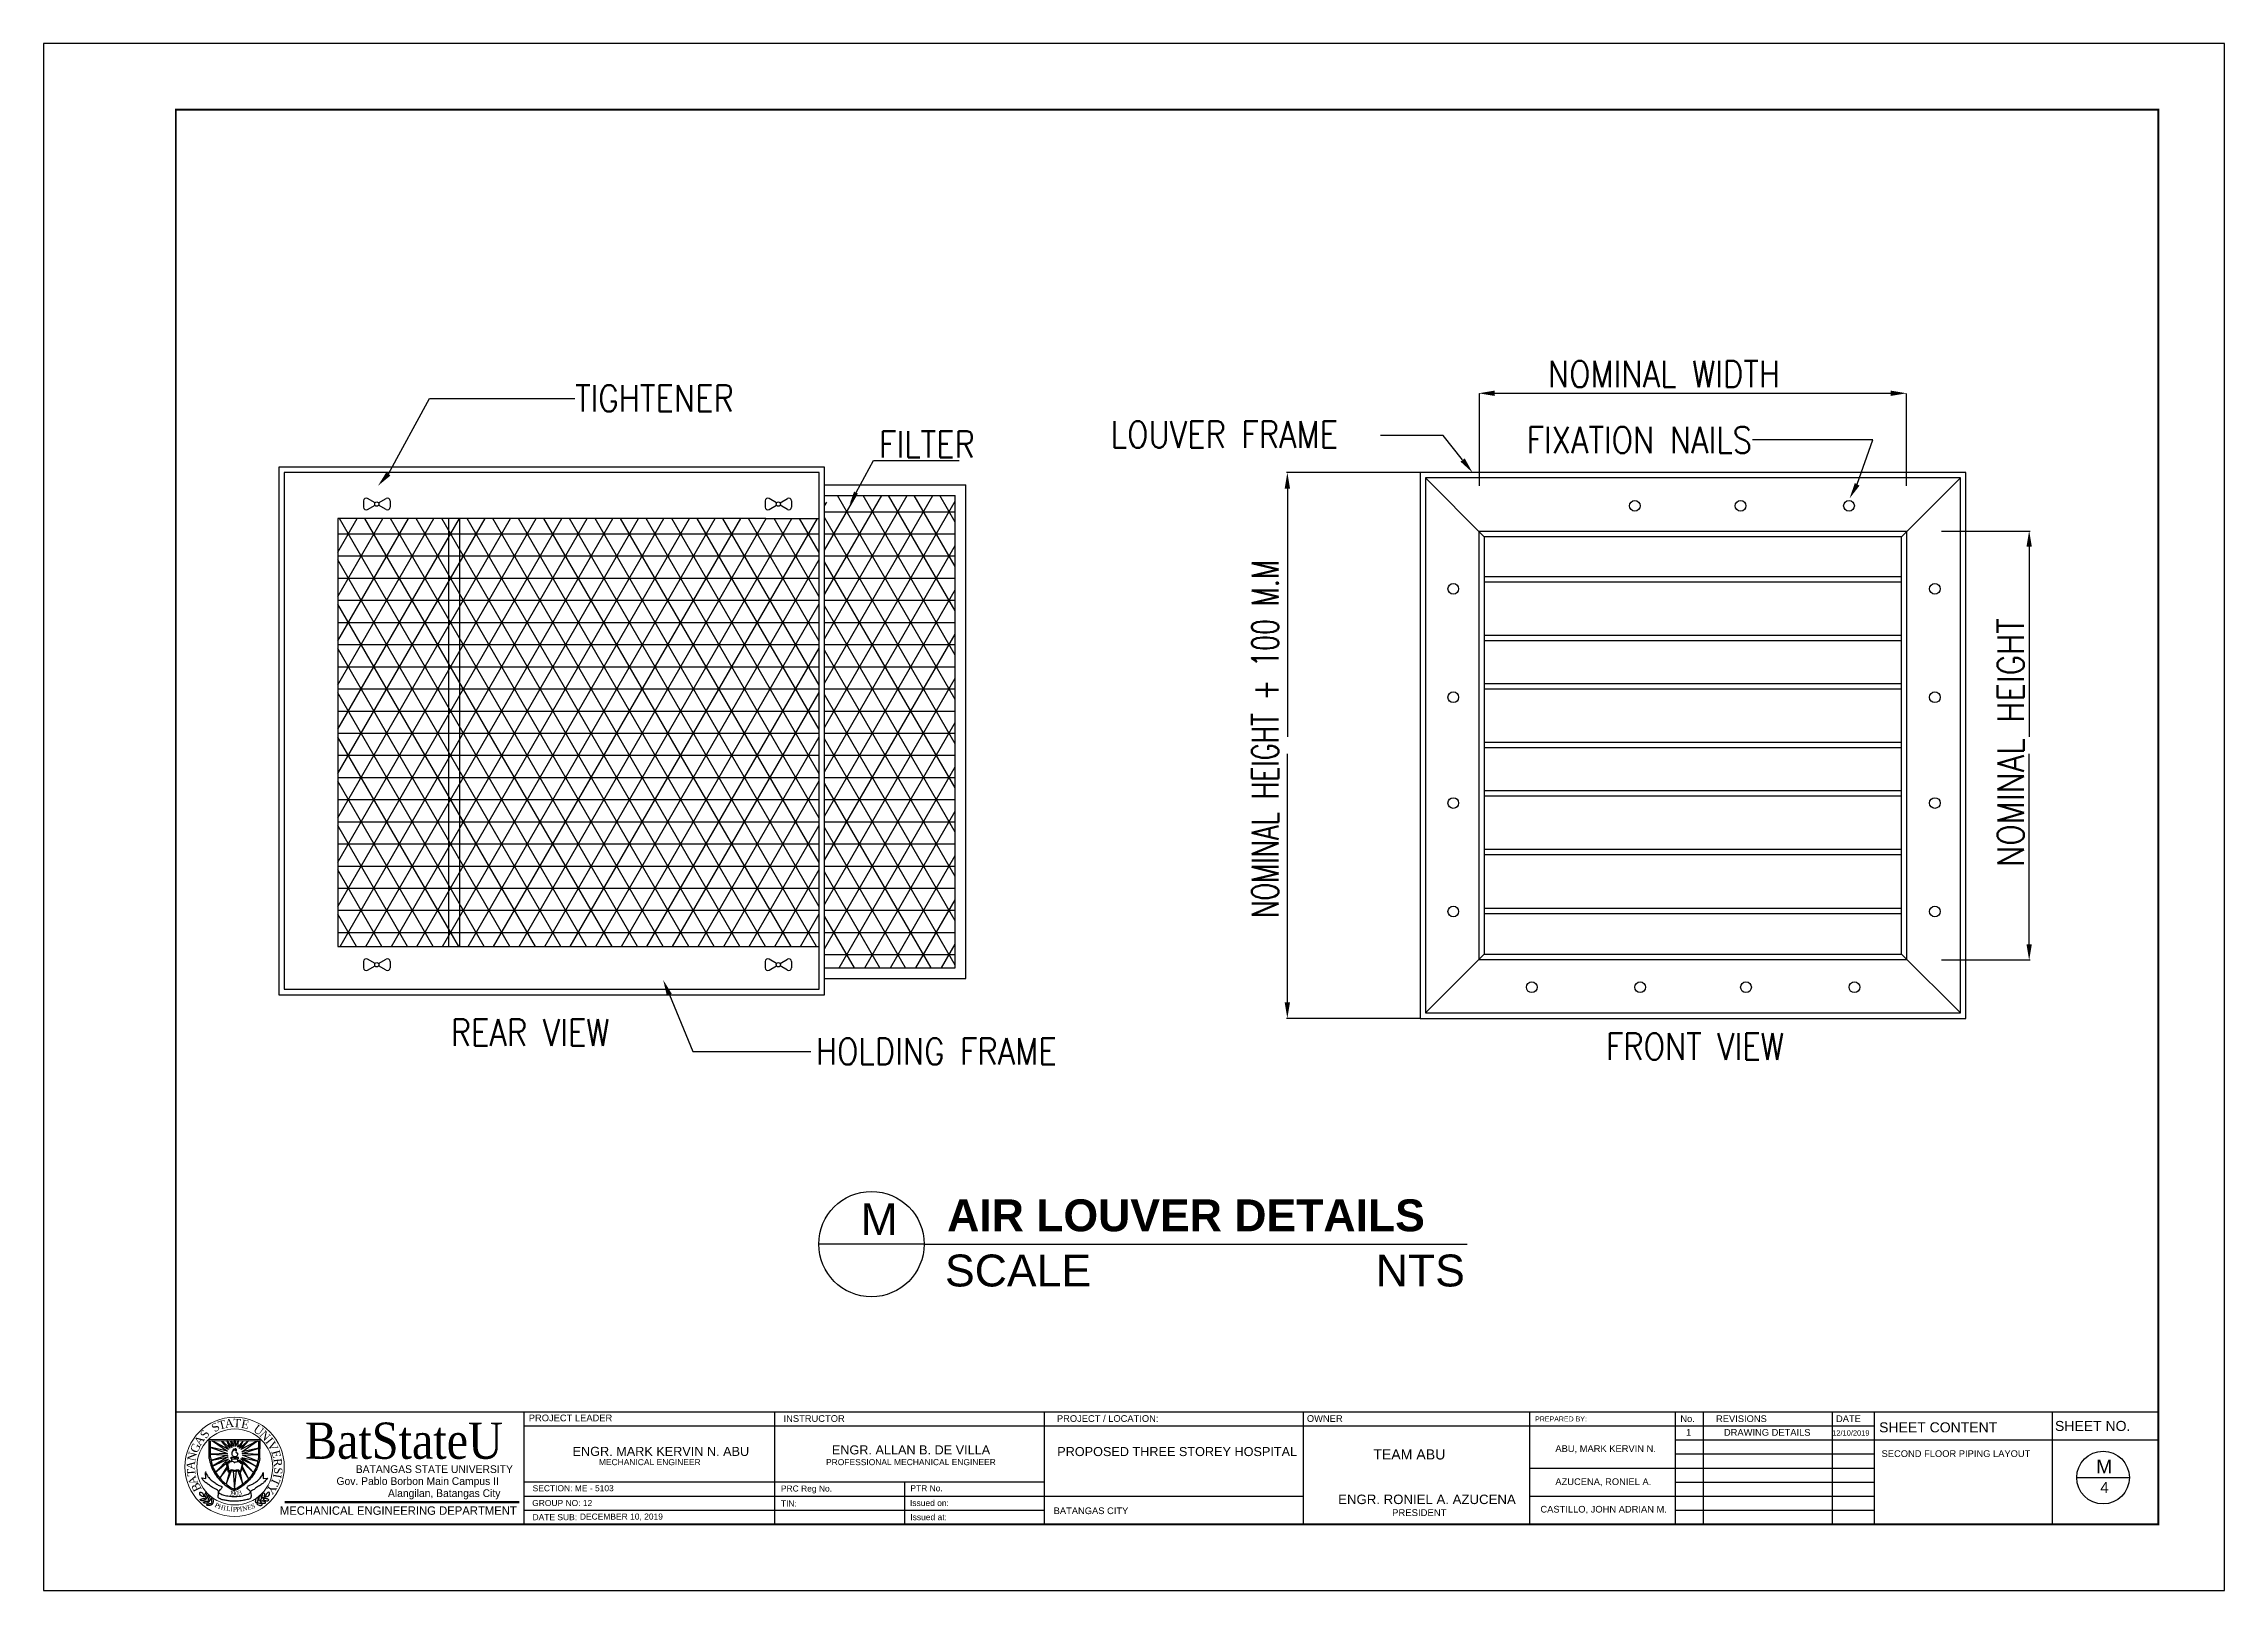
# Model space of a CAD drawing. Header units: millimetres. Extents: x 0 to 27402, y -2 to 21839.
# Drawn here: x 113.5 to 212.8, y 95.7 to 166.1 of the extents above; entities that cross this region are included whole.
import ezdxf
from ezdxf.enums import TextEntityAlignment as Align

# ---------------------------------------------------------------- set-up
doc = ezdxf.new("R2010")
doc.units = ezdxf.units.MM
doc.linetypes.add('CENTER', pattern=[50.8, 31.75, -6.35, 6.35, -6.35])
for name, color, linetype in [('.1', 1, 'Continuous'), ('HATCH', 11, 'Continuous'), ('LINE', 3, 'Continuous'), ('RED', 3, 'Continuous'), ('S', 6, 'CENTER'), ('SHEET', 3, 'Continuous'), ('text', 7, 'Continuous')]:
    doc.layers.add(name, color=color, linetype=linetype)
for name, color, linetype, lineweight in [('stair', 134, 'Continuous', 0), ('texts', 2, 'Continuous', 18), ('WALL', 4, 'Continuous', 30)]:
    doc.layers.add(name, color=color, linetype=linetype, lineweight=lineweight)
doc.styles.add('arial', font='arial.ttf')
doc.styles.add('CGOTHIC', font='GOTHIC.TTF')
doc.styles.add('GARAMOND', font='GARA.TTF')
doc.styles.add('ROMANS', font='romans.shx', dxfattribs={"width": 0.8, "height": 100})
doc.styles.get("Standard").update_dxf_attribs({"font": 'arial.ttf'})

msp = doc.modelspace()

# ---------------------------------------------------------------- hatches: boundary and pattern name
at = {"layer": 'HATCH'}
h = msp.add_hatch(dxfattribs=at)
h.set_pattern_fill('NET3', color=256, scale=8.062719, style=0)
h.set_pattern_definition([(0, (-833.2655, 219.4174), (0, 1.0078398), []), (60, (-833.2655, 219.4174), (-0.8728149, 0.5039199), []), (120, (-833.2655, 219.4174), (-0.8728149, -0.5039199), [])])
h.paths.add_polyline_path([(131.98, 144.532), (126.933, 144.532), (126.933, 125.051), (131.98, 125.051)])
h.paths.add_polyline_path([(131.98, 125.051), (132.467, 125.051), (132.467, 144.532), (131.98, 144.532)])
h.paths.add_polyline_path([(148.85, 144.532), (146.415, 144.532), (132.467, 144.532), (132.467, 125.051), (146.415, 125.051), (148.85, 125.051)])
h.paths.add_polyline_path([(149.093, 124.516), (149.526, 124.083), (155.039, 124.083), (155.039, 145.57), (149.49, 145.57), (149.093, 145.173)])

# ---------------------------------------------------------------- linework, layer by layer
at = {"layer": '.1', "color": 0}
for p, q in [((212.818, 166.141), (113.542, 166.141)), ((113.542, 166.141), (113.542, 95.745)), ((212.818, 95.745), (212.818, 166.141)), ((113.542, 95.745), (212.818, 95.745))]:
    msp.add_line(p, q, dxfattribs=at)
at = {"layer": '.1', "linetype": 'Continuous', "ltscale": 0.5}
msp.add_line((146.814, 103.874), (146.814, 98.754), dxfattribs=at)
for p, q in [((153.625, 111.505), (148.83, 111.505)), ((153.625, 111.505), (178.35, 111.505)), ((121.085, 101.751), (121.085, 102.618)), ((121.91, 102.082), (121.112, 102.256)), ((121.112, 102.256), (121.91, 101.979)), ((121.134, 101.786), (121.134, 102.555)), ((121.964, 102.158), (121.226, 102.555)), ((121.226, 102.555), (121.91, 102.082)), ((121.666, 102.555), (121.633, 102.521)), ((121.633, 102.521), (121.964, 102.158)), ((122.024, 102.212), (121.666, 102.555)), ((121.915, 102.555), (121.888, 102.555)), ((121.888, 102.555), (122.024, 102.212)), ((122.105, 102.25), (121.915, 102.555)), ((122.105, 102.555), (122.048, 102.537)), ((122.048, 102.537), (122.105, 102.25)), ((122.187, 102.293), (122.105, 102.555)), ((122.208, 102.555), (122.187, 102.293)), ((122.284, 102.555), (122.208, 102.555)), ((122.382, 102.555), (122.284, 102.299)), ((122.284, 102.299), (122.284, 102.555)), ((122.621, 102.555), (122.382, 102.261)), ((122.382, 102.261), (122.42, 102.555)), ((122.42, 102.555), (122.382, 102.555)), ((122.87, 102.555), (122.463, 102.207)), ((122.463, 102.207), (122.621, 102.555)), ((123.283, 102.555), (122.523, 102.152)), ((122.523, 102.152), (122.87, 102.555)), ((122.561, 102.049), (123.283, 102.555)), ((123.332, 101.779), (123.332, 102.555)), ((123.381, 101.751), (123.397, 102.614)), ((121.932, 101.892), (121.16, 101.658)), ((121.16, 101.658), (121.937, 101.827)), ((121.91, 101.979), (121.161, 101.946)), ((121.161, 101.946), (121.932, 101.892)), ((121.937, 101.827), (121.235, 101.396)), ((121.235, 101.396), (121.964, 101.729)), ((121.964, 101.729), (121.368, 101.12)), ((121.368, 101.12), (122.018, 101.664)), ((121.883, 101.361), (121.571, 100.845)), ((121.571, 100.845), (121.894, 101.279)), ((121.849, 101.522), (121.926, 101.167)), ((121.909, 101.515), (121.967, 101.184)), ((122.095, 101.737), (122.095, 101.636)), ((122.374, 101.725), (122.374, 101.624)), ((123.09, 101.108), (122.458, 101.681)), ((122.584, 101.486), (122.503, 101.179)), ((123.229, 101.39), (122.523, 101.729)), ((122.523, 101.729), (123.09, 101.108)), ((122.535, 101.161), (122.63, 101.525)), ((123.332, 102.218), (122.561, 102.049)), ((122.561, 101.795), (123.229, 101.39)), ((122.561, 101.795), (123.298, 101.626)), ((122.566, 101.312), (122.87, 100.818)), ((122.583, 101.968), (123.332, 102.218)), ((123.332, 101.936), (122.583, 101.968)), ((122.594, 101.892), (123.332, 101.936)), ((123.298, 101.626), (122.594, 101.892)), ((122.87, 100.818), (122.599, 101.382)), ((120.738, 100.873), (120.922, 100.835)), ((120.922, 100.835), (120.911, 101.11)), ((121.853, 100.582), (122.1, 101.198)), ((122.007, 101.144), (121.853, 100.582)), ((122.165, 101.182), (122.233, 100.344)), ((122.233, 100.344), (122.317, 101.187)), ((122.387, 101.182), (122.606, 100.576)), ((122.606, 100.576), (122.485, 101.149)), ((123.53, 101.113), (123.541, 100.842)), ((123.541, 100.842), (123.722, 100.848))]:
    msp.add_line(p, q)
msp.add_circle((151.227, 111.505), 2.398)
for points in [[(121.085, 101.751), (121.155, 101.451), (121.302, 101.115), (121.503, 100.833), (121.904, 100.469), (122.176, 100.312), (122.23, 100.296)], [(121.134, 101.786), (121.204, 101.485), (121.351, 101.149), (121.552, 100.867), (121.953, 100.504), (122.225, 100.347), (122.279, 100.33)], [(121.849, 101.522), (121.848, 101.561), (121.905, 101.569), (121.967, 101.593), (122.042, 101.631), (122.095, 101.636), (122.095, 101.66)], [(123.332, 101.786), (123.261, 101.485), (123.115, 101.149), (122.914, 100.867), (122.513, 100.504), (122.241, 100.347), (122.187, 100.33)], [(123.381, 101.751), (123.31, 101.451), (123.164, 101.115), (122.963, 100.833), (122.562, 100.469), (122.29, 100.312), (122.236, 100.296)], [(122.629, 101.521), (122.616, 101.564), (122.555, 101.549), (122.521, 101.567), (122.494, 101.599), (122.457, 101.622), (122.425, 101.645), (122.374, 101.645)], [(121.926, 101.167), (121.975, 101.132), (122.027, 101.144), (122.062, 101.181), (122.1, 101.198), (122.152, 101.198), (122.193, 101.19), (122.233, 101.169), (122.3, 101.184), (122.341, 101.195), (122.387, 101.182), (122.485, 101.149), (122.535, 101.161)], [(121.967, 101.184), (122.022, 101.184), (122.03, 101.208), (122.068, 101.228), (122.132, 101.242), (122.193, 101.213), (122.23, 101.208), (122.28, 101.21), (122.317, 101.228), (122.373, 101.234), (122.407, 101.231), (122.439, 101.208), (122.457, 101.193), (122.503, 101.179)], [(120.82, 100.004), (120.711, 100.043), (120.66, 100.121), (120.654, 100.197), (120.664, 100.21), (120.73, 100.204), (120.797, 100.143), (120.823, 100.085), (120.831, 100.03), (120.831, 100.002), (120.824, 100.002), (120.81, 100.017), (120.808, 100.017)], [(120.925, 99.893), (120.864, 99.846), (120.776, 99.827), (120.722, 99.829), (120.678, 99.856), (120.676, 99.874), (120.719, 99.9), (120.761, 99.916), (120.812, 99.924), (120.832, 99.93), (120.871, 99.92), (120.922, 99.892), (120.924, 99.885)], [(121.064, 99.774), (121.002, 99.727), (120.914, 99.709), (120.86, 99.711), (120.816, 99.738), (120.815, 99.755), (120.857, 99.782), (120.899, 99.798), (120.95, 99.806), (120.97, 99.811), (121.009, 99.801), (121.06, 99.773), (121.062, 99.766)], [(120.953, 99.929), (120.98, 100.001), (120.973, 100.091), (120.956, 100.142), (120.918, 100.177), (120.901, 100.173), (120.887, 100.125), (120.884, 100.08), (120.891, 100.029), (120.891, 100.008), (120.911, 99.974), (120.953, 99.932), (120.959, 99.932)], [(121.215, 99.667), (121.153, 99.62), (121.065, 99.602), (121.011, 99.604), (120.967, 99.63), (120.966, 99.648), (121.008, 99.675), (121.05, 99.69), (121.102, 99.698), (121.121, 99.704), (121.16, 99.694), (121.211, 99.666), (121.213, 99.659)], [(121.091, 99.81), (121.118, 99.883), (121.111, 99.972), (121.094, 100.024), (121.056, 100.058), (121.039, 100.055), (121.025, 100.007), (121.022, 99.962), (121.029, 99.91), (121.029, 99.89), (121.049, 99.855), (121.091, 99.814), (121.098, 99.814)], [(121.242, 99.703), (121.27, 99.775), (121.263, 99.865), (121.245, 99.917), (121.208, 99.951), (121.19, 99.948), (121.177, 99.899), (121.173, 99.855), (121.18, 99.803), (121.18, 99.782), (121.201, 99.748), (121.242, 99.707), (121.249, 99.707)], [(123.22, 99.72), (123.195, 99.793), (123.206, 99.882), (123.225, 99.933), (123.265, 99.966), (123.282, 99.962), (123.293, 99.913), (123.295, 99.868), (123.286, 99.817), (123.285, 99.796), (123.263, 99.763), (123.22, 99.723), (123.213, 99.723)], [(123.245, 99.682), (123.305, 99.633), (123.392, 99.611), (123.446, 99.611), (123.491, 99.635), (123.493, 99.653), (123.452, 99.681), (123.411, 99.699), (123.36, 99.709), (123.34, 99.716), (123.301, 99.707), (123.249, 99.681), (123.247, 99.675)], [(123.375, 99.821), (123.351, 99.894), (123.361, 99.983), (123.381, 100.034), (123.42, 100.067), (123.437, 100.063), (123.449, 100.014), (123.45, 99.969), (123.441, 99.918), (123.441, 99.897), (123.419, 99.864), (123.375, 99.824), (123.369, 99.824)], [(123.401, 99.783), (123.461, 99.734), (123.548, 99.712), (123.602, 99.711), (123.647, 99.736), (123.649, 99.754), (123.608, 99.782), (123.567, 99.8), (123.515, 99.81), (123.496, 99.816), (123.457, 99.808), (123.404, 99.782), (123.402, 99.775)], [(123.518, 99.933), (123.494, 100.007), (123.504, 100.096), (123.524, 100.147), (123.563, 100.179), (123.58, 100.175), (123.592, 100.127), (123.594, 100.082), (123.584, 100.03), (123.584, 100.01), (123.562, 99.976), (123.519, 99.937), (123.512, 99.937)], [(123.544, 99.896), (123.604, 99.847), (123.691, 99.824), (123.745, 99.824), (123.79, 99.849), (123.792, 99.866), (123.751, 99.895), (123.71, 99.913), (123.658, 99.923), (123.639, 99.929), (123.6, 99.921), (123.547, 99.895), (123.545, 99.888)], [(123.654, 100.002), (123.765, 100.037), (123.818, 100.113), (123.828, 100.189), (123.819, 100.202), (123.752, 100.198), (123.683, 100.141), (123.655, 100.084), (123.644, 100.029), (123.643, 100.001), (123.649, 100.001), (123.665, 100.015), (123.666, 100.015)]]:
    msp.add_spline(points, degree=3)
for points, end_tangent in [([(121.909, 101.515), (121.984, 101.555), (122.036, 101.602), (122.088, 101.616), (122.141, 101.622), (122.193, 101.602), (122.213, 101.576), (122.233, 101.561), (122.262, 101.587), (122.329, 101.602), (122.393, 101.613), (122.463, 101.581), (122.509, 101.535), (122.567, 101.515), (122.584, 101.524), (122.584, 101.486)], (0, -1)), ([(122.081, 101.807), (122.169, 101.802), (122.26, 101.798), (122.321, 101.799), (122.375, 101.805), (122.405, 101.803), (122.406, 101.774), (122.406, 101.75), (122.396, 101.729), (122.37, 101.725), (122.32, 101.72), (122.232, 101.72), (122.128, 101.718), (122.101, 101.733), (122.071, 101.753), (122.08, 101.808), (122.08, 101.814)], (-1, 0))]:
    msp.add_spline(points, degree=3, dxfattribs=dict(end_tangent=end_tangent))
at = {"start_tangent": (-1, 0)}
msp.add_spline([(122.226, 101.826), (122.158, 101.864), (122.122, 101.92), (122.122, 101.983), (122.122, 102.031), (122.136, 102.056), (122.151, 102.104), (122.172, 102.099), (122.179, 102.147), (122.194, 102.183), (122.213, 102.157), (122.25, 102.123), (122.279, 102.123), (122.277, 102.161), (122.263, 102.196), (122.266, 102.208), (122.301, 102.178), (122.301, 102.151), (122.307, 102.124), (122.307, 102.095), (122.296, 102.051), (122.322, 102.01), (122.355, 102.011), (122.375, 101.959), (122.369, 101.915), (122.338, 101.856), (122.308, 101.831), (122.271, 101.824), (122.225, 101.824), (122.227, 101.824)], degree=3, dxfattribs=at)
for points, knots in [([(123.722, 100.848), (123.726, 100.848), (123.75, 100.843), (123.612, 100.714), (123.528, 100.603), (123.356, 100.508), (123.197, 100.401), (123.08, 100.307), (122.955, 100.266), (122.98, 100.136), (123.012, 100.032), (122.938, 99.905), (122.786, 99.876), (122.589, 99.825), (122.346, 99.806), (122.108, 99.8), (121.897, 99.833), (121.711, 99.852), (121.576, 99.901), (121.503, 99.956), (121.477, 100.005), (121.498, 100.094), (121.517, 100.181), (121.487, 100.333), (121.272, 100.377), (121.108, 100.516), (120.955, 100.634), (120.824, 100.723), (120.78, 100.811), (120.709, 100.878), (120.736, 100.874), (120.766, 100.867)], [1.525096, 1.525096, 1.525096, 1.525096, 1.532073, 1.584612, 1.633558, 1.698069, 1.768711, 1.823631, 1.856154, 1.874433, 1.942755, 1.959564, 2.013837, 2.081716, 2.168665, 2.253261, 2.318126, 2.380396, 2.439479, 2.4572, 2.470092, 2.492272, 2.543518, 2.560297, 2.639259, 2.721631, 2.780104, 2.832648, 2.871086, 2.885372, 2.911145, 2.911145, 2.911145, 2.911145]), ([(120.928, 101.139), (120.877, 101.139), (121, 100.976), (121.057, 100.863), (121.213, 100.724), (121.388, 100.622), (121.502, 100.507), (121.685, 100.477), (121.642, 100.385), (121.594, 100.335), (121.531, 100.296), (121.482, 100.198), (121.636, 100.11), (121.813, 100.059), (122.031, 100.021), (122.211, 100.024), (122.421, 100.02), (122.656, 100.048), (122.851, 100.128), (122.958, 100.191), (122.958, 100.259), (122.901, 100.301), (122.864, 100.351), (122.798, 100.386), (122.818, 100.454), (122.879, 100.527), (123.016, 100.549), (123.16, 100.651), (123.296, 100.744), (123.398, 100.847), (123.461, 100.941), (123.517, 101.011), (123.53, 101.1), (123.53, 101.113)], [0, 0, 0, 0, 0.050157, 0.09733, 0.169415, 0.238469, 0.297382, 0.34519, 0.361609, 0.384753, 0.415402, 0.43521, 0.480082, 0.549086, 0.637593, 0.692397, 0.728181, 0.847546, 0.920378, 0.94488, 0.959291, 0.979722, 1.010309, 1.023969, 1.046254, 1.066064, 1.119081, 1.173808, 1.241086, 1.282544, 1.318293, 1.350594, 1.379885, 1.379885, 1.379885, 1.379885]), ([(120.911, 101.133), (120.916, 101.138), (120.924, 101.142), (120.937, 101.142), (120.939, 101.142)], [3.04846765, 3.04846765, 3.04846765, 3.04846765, 3.05886904, 3.06079098, 3.06079098, 3.06079098, 3.06079098]), ([(122.206, 100.676), (122.218, 100.674), (122.239, 100.671), (122.254, 100.672), (122.266, 100.676)], [0, 0, 0, 0, 0.01145534, 0.02007474, 0.02007474, 0.02007474, 0.02007474]), ([(122.206, 100.656), (122.218, 100.654), (122.239, 100.65), (122.254, 100.652), (122.266, 100.655)], [0, 0, 0, 0, 0.01145534, 0.02007474, 0.02007474, 0.02007474, 0.02007474]), ([(122.212, 100.607), (122.222, 100.608), (122.239, 100.611), (122.252, 100.61), (122.259, 100.608)], [0.00178548, 0.00178548, 0.00178548, 0.00178548, 0.01145534, 0.01823656, 0.01823656, 0.01823656, 0.01823656]), ([(122.213, 100.586), (122.223, 100.588), (122.238, 100.59), (122.251, 100.589), (122.257, 100.588)], [0.00231179, 0.00231179, 0.00231179, 0.00231179, 0.01145534, 0.0176246, 0.0176246, 0.0176246, 0.0176246])]:
    msp.add_open_spline(points, degree=3, knots=knots)
at = {"layer": 'DEFPOINTS', "color": 3, "linetype": 'ByBlock'}
msp.add_point((198.351, 150.227), dxfattribs=at)
at = {"layer": 'DEFPOINTS', "color": 0, "linetype": 'ByBlock'}
for p in [(173.513, 146.618), (176.205, 146.618), (198.351, 146.618), (201.044, 146.618), (176.205, 121.779), (201.044, 121.779)]:
    msp.add_point(p, dxfattribs=at)
at = {"layer": 'LINE', "color": 3, "linetype": 'ByBlock'}
for p, q in [((178.915, 146.02), (178.915, 150.214)), ((179.602, 150.227), (197.621, 150.227)), ((198.351, 146.02), (198.351, 150.214))]:
    msp.add_line(p, q, dxfattribs=at)
for points in [[(179.602, 150.349), (179.602, 150.105), (178.872, 150.227)], [(197.621, 150.349), (197.621, 150.105), (198.351, 150.227)], [(178.044, 147.115), (178.235, 147.266), (178.593, 146.618)]]:
    msp.add_solid(points, dxfattribs=at)
at = {"layer": 'RED', "linetype": 'Continuous'}
for p, q in [((129.242, 146.563), (131.112, 149.997)), ((131.112, 149.997), (137.718, 149.997)), ((150.525, 145.705), (151.322, 147.165)), ((151.322, 147.165), (155.223, 147.165)), ((149.093, 146.865), (124.255, 146.865)), ((124.255, 146.865), (124.255, 122.857)), ((148.85, 146.622), (124.498, 146.622)), ((124.498, 146.622), (124.498, 123.1)), ((148.85, 123.1), (148.85, 146.622)), ((149.093, 122.857), (149.093, 146.865)), ((149.093, 146.057), (155.526, 146.057)), ((155.526, 123.596), (155.526, 146.057)), ((201.044, 146.618), (176.205, 146.618)), ((176.205, 146.618), (176.205, 121.779)), ((200.8, 146.374), (176.449, 146.374)), ((176.449, 146.374), (176.449, 122.023)), ((179.127, 143.696), (176.449, 146.374)), ((200.8, 146.374), (198.121, 143.696)), ((200.8, 122.023), (200.8, 146.374)), ((201.044, 121.779), (201.044, 146.618)), ((128.107, 145.33), (128.107, 145.041)), ((128.63, 145.239), (128.29, 145.435)), ((128.29, 144.936), (128.63, 145.132)), ((128.791, 145.239), (129.131, 145.435)), ((129.131, 144.936), (128.791, 145.132)), ((129.313, 145.33), (129.313, 145.041)), ((146.386, 145.33), (146.386, 145.041)), ((146.909, 145.239), (146.569, 145.435)), ((146.569, 144.936), (146.909, 145.132)), ((147.07, 145.239), (147.41, 145.435)), ((147.41, 144.936), (147.07, 145.132)), ((147.592, 145.33), (147.592, 145.041)), ((149.093, 145.57), (155.039, 145.57)), ((155.039, 124.083), (155.039, 145.57)), ((146.415, 144.532), (126.933, 144.532)), ((126.933, 144.532), (126.933, 125.051)), ((131.98, 144.532), (131.98, 125.051)), ((132.467, 144.532), (132.467, 125.051)), ((146.415, 144.532), (148.85, 144.532)), ((198.365, 143.939), (178.884, 143.939)), ((178.884, 143.939), (178.884, 124.458)), ((198.121, 143.696), (179.127, 143.696)), ((179.127, 143.696), (179.127, 124.702)), ((198.121, 124.702), (198.121, 143.696)), ((198.365, 124.458), (198.365, 143.939)), ((198.121, 141.879), (179.127, 141.879)), ((198.121, 141.635), (179.127, 141.635)), ((198.121, 139.2), (179.127, 139.2)), ((198.121, 138.957), (179.127, 138.957)), ((198.121, 137.009), (179.127, 137.009)), ((198.121, 136.765), (179.127, 136.765)), ((198.121, 134.33), (179.127, 134.33)), ((198.121, 134.086), (179.127, 134.086)), ((198.121, 132.138), (179.127, 132.138)), ((198.121, 131.895), (179.127, 131.895)), ((198.121, 129.46), (179.127, 129.46)), ((198.121, 129.216), (179.127, 129.216)), ((198.121, 126.781), (179.127, 126.781)), ((198.121, 126.537), (179.127, 126.537)), ((126.933, 125.051), (146.415, 125.051)), ((128.107, 124.365), (128.107, 124.076)), ((128.63, 124.274), (128.29, 124.47)), ((128.29, 123.971), (128.63, 124.167)), ((128.791, 124.274), (129.131, 124.47)), ((129.131, 123.971), (128.791, 124.167)), ((129.313, 124.365), (129.313, 124.076)), ((146.386, 124.365), (146.386, 124.076)), ((146.415, 125.051), (148.85, 125.051)), ((146.909, 124.274), (146.569, 124.47)), ((146.569, 123.971), (146.909, 124.167)), ((147.07, 124.274), (147.41, 124.47)), ((147.41, 123.971), (147.07, 124.167)), ((147.592, 124.365), (147.592, 124.076)), ((179.127, 124.702), (176.449, 122.023)), ((178.884, 124.458), (198.365, 124.458)), ((179.127, 124.702), (198.121, 124.702)), ((200.8, 122.023), (198.121, 124.702)), ((149.093, 124.083), (155.039, 124.083)), ((149.093, 123.596), (155.526, 123.596)), ((124.255, 122.857), (149.093, 122.857)), ((124.498, 123.1), (148.85, 123.1)), ((142.029, 122.847), (143.093, 120.277)), ((176.205, 121.779), (201.044, 121.779)), ((176.449, 122.023), (200.8, 122.023)), ((143.093, 120.277), (148.467, 120.277))]:
    msp.add_line(p, q, dxfattribs=at)
for centre, radius in [((128.71, 145.186), 0.0964), ((146.989, 145.186), 0.0964), ((185.979, 145.105), 0.244), ((190.794, 145.105), 0.244), ((195.73, 145.105), 0.244), ((177.715, 141.329), 0.244), ((199.64, 141.329), 0.244), ((177.715, 136.393), 0.244), ((199.64, 136.393), 0.244), ((177.715, 131.578), 0.244), ((199.64, 131.578), 0.244), ((177.715, 126.642), 0.244), ((199.64, 126.642), 0.244), ((128.71, 124.22), 0.0964), ((146.989, 124.22), 0.0964), ((181.288, 123.195), 0.244), ((186.224, 123.195), 0.244), ((191.04, 123.195), 0.244), ((195.976, 123.195), 0.244)]:
    msp.add_circle(centre, radius, dxfattribs=at)
for centre, start, end in [((128.229, 145.33), 60, 180), ((128.229, 145.041), 180, 300), ((129.192, 145.33), 0, 120), ((129.192, 145.041), 240, 0), ((146.508, 145.33), 60, 180), ((146.508, 145.041), 180, 300), ((147.471, 145.33), 0, 120), ((147.471, 145.041), 240, 0), ((128.229, 124.365), 60, 180), ((129.192, 124.365), 0, 120), ((146.508, 124.365), 60, 180), ((147.471, 124.365), 0, 120), ((128.229, 124.076), 180, 300), ((129.192, 124.076), 240, 0), ((146.508, 124.076), 180, 300), ((147.471, 124.076), 240, 0)]:
    msp.add_arc(centre, 0.122, start, end, dxfattribs=at)
for points in [[(129.333, 146.483), (129.15, 146.643), (128.76, 146.013)], [(150.614, 145.656), (150.436, 145.754), (150.233, 145.171)], [(141.916, 122.801), (142.141, 122.894), (141.749, 123.522)]]:
    msp.add_solid(points, dxfattribs=at)
at = {"layer": 'S', "color": 3, "linetype": 'Continuous'}
for p, q in [((177.26, 148.301), (174.398, 148.301)), ((178.14, 147.191), (177.26, 148.301)), ((196.817, 148.103), (191.339, 148.103)), ((196.102, 146.084), (196.817, 148.103))]:
    msp.add_line(p, q, dxfattribs=at)
at = {"layer": 'S', "color": 3, "linetype": 'ByBlock'}
for p, q in [((176.19, 146.618), (170.117, 146.618)), ((170.161, 145.887), (170.161, 134.586)), ((199.941, 143.956), (203.975, 143.956)), ((203.931, 143.245), (203.931, 134.586)), ((170.161, 122.51), (170.161, 133.811)), ((203.931, 125.151), (203.931, 133.811)), ((199.941, 124.437), (203.975, 124.437)), ((176.19, 121.779), (170.117, 121.779))]:
    msp.add_line(p, q, dxfattribs=at)
for points in [[(170.039, 145.887), (170.283, 145.887), (170.161, 146.618)], [(203.809, 143.245), (204.052, 143.245), (203.931, 143.976)], [(203.809, 125.151), (204.052, 125.151), (203.931, 124.42)], [(170.039, 122.51), (170.283, 122.51), (170.161, 121.779)]]:
    msp.add_solid(points, dxfattribs=at)
at = {"layer": 'S', "color": 3, "linetype": 'Continuous'}
msp.add_solid([(196.209, 146.026), (195.995, 146.142), (195.754, 145.441)], dxfattribs=at)
at = {"layer": 'SHEET', "color": 1}
for p, q in [((119.559, 103.874), (209.81, 103.874)), ((135.405, 103.875), (135.405, 98.754)), ((135.405, 103.874), (135.405, 98.754)), ((146.814, 103.875), (146.814, 98.754)), ((146.814, 103.874), (146.814, 98.754)), ((159.105, 98.754), (159.105, 103.874)), ((170.881, 103.874), (170.881, 98.754)), ((181.184, 103.874), (181.184, 98.754)), ((187.813, 103.874), (187.813, 98.754)), ((189.093, 103.874), (189.093, 98.754)), ((194.958, 103.874), (194.958, 98.754)), ((196.878, 103.874), (196.878, 98.754)), ((204.973, 103.874), (204.973, 98.754)), ((135.405, 103.234), (191.976, 103.234)), ((187.813, 102.594), (198.574, 102.594)), ((190.217, 103.234), (196.878, 103.234)), ((195.212, 102.594), (209.81, 102.594)), ((181.184, 101.314), (191.976, 101.314)), ((187.813, 101.954), (196.878, 101.954)), ((190.217, 101.314), (196.878, 101.314)), ((135.405, 100.684), (159.105, 100.684)), ((152.738, 100.684), (152.738, 98.754)), ((187.813, 100.674), (196.878, 100.674)), ((206.094, 100.878), (208.494, 100.878)), ((135.405, 100.04), (170.881, 100.04)), ((135.405, 99.397), (145.739, 99.397)), ((135.405, 99.397), (159.105, 99.397)), ((146.814, 99.397), (157.148, 99.397)), ((181.184, 100.034), (191.976, 100.034)), ((187.813, 99.394), (196.878, 99.394)), ((190.217, 100.034), (196.878, 100.034))]:
    msp.add_line(p, q, dxfattribs=at)
msp.add_circle((207.294, 100.878), 1.2, dxfattribs=at)
at = {"layer": 'stair'}
for p, q in [((121.085, 102.618), (123.397, 102.614)), ((121.134, 102.555), (123.332, 102.555))]:
    msp.add_line(p, q, dxfattribs=at)
msp.add_circle((122.237, 101.368), 2.263, dxfattribs=at)
at = {"layer": 'stair', "lineweight": 20}
for centre, radius in [((122.237, 101.368), 2.263), ((122.245, 101.362), 1.728)]:
    msp.add_circle(centre, radius, dxfattribs=at)
at = {"layer": 'texts', "color": 85, "linetype": 'Continuous', "lineweight": 50}
msp.add_line((124.523, 99.762), (135.184, 99.762), dxfattribs=at)
at = {"layer": 'WALL', "color": 1, "linetype": 'Continuous', "const_width": 0.0853}
msp.add_lwpolyline([(119.559, 98.754), (209.81, 98.754), (209.81, 163.133), (119.559, 163.133)], close=True, dxfattribs=at)

# ---------------------------------------------------------------- texts
at = {"attachment_point": 1, "style": 'arial'}
for s, width, insert, char_height in [('M', 0.03855, (150.732, 113.365), 1.452), ('{\\fArial|b1|i0|c0|p34;AIR LOUVER DETAILS}', 43.36072, (154.674, 113.54), 1.45195), ('\\pxt21;SCALE                       NTS', 49.36036, (154.576, 111.029), 1.45195)]:
    msp.add_mtext_dynamic_manual_height_columns(s, width=width, gutter_width=1, heights=[0], dxfattribs=dict(at, insert=insert, char_height=char_height))
at = {"attachment_point": 1}
for s, insert, char_height, width, rotation in [('{\\fTimes New Roman|b0|i0|c0|p18;\\C1;S}', (121.132, 103.248), 0.37713, 29.67394, 33.23179), ('{\\fTimes New Roman|b0|i0|c0|p18;\\C1;T}', (121.447, 103.425), 0.37713, 29.67394, 14.44799), ('{\\fTimes New Roman|b0|i0|c0|p18;\\C1;A}', (121.771, 103.522), 0.37713, 29.67394, 5.71852), ('{\\fTimes New Roman|b0|i0|c0|p18;\\C1;T}', (122.187, 103.556), 0.37713, 0.3193, 356.81503), ('{\\fTimes New Roman|b0|i0|c0|p18;\\C1;E}', (122.583, 103.527), 0.37713, 29.67394, 348.69045), ('{\\fTimes New Roman|b0|i0|c0|p18;\\C1;U}', (123.275, 103.319), 0.37713, 29.67394, 323.50126), ('{\\fTimes New Roman|b0|i0|c0|p18;\\C1;G}', (120.193, 102.119), 0.37713, 29.67394, 65.93474), ('{\\fTimes New Roman|b0|i0|c0|p18;\\C1;A}', (120.358, 102.506), 0.37713, 29.67394, 56.11039), ('{\\fTimes New Roman|b0|i0|c0|p18;\\C1;S}', (120.633, 102.833), 0.37713, 29.67394, 56.11039), ('{\\fTimes New Roman|b0|i0|c0|p18;\\C1;N}', (123.612, 103.062), 0.37713, 29.67394, 314.13564), ('{\\fTimes New Roman|b0|i0|c0|p18;\\C1;I}', (123.912, 102.748), 0.37713, 29.67394, 308.6454), ('{\\fTimes New Roman|b0|i0|c0|p18;\\C1;V}', (124.044, 102.579), 0.37713, 29.67394, 298.20017), ('{\\fTimes New Roman|b0|i0|c0|p18;\\C1;A}', (120.039, 101.247), 0.37713, 29.67394, 85.53705), ('{\\fTimes New Roman|b0|i0|c0|p18;\\C1;T}', (120.09, 100.926), 0.37713, 29.67394, 94.26652), ('{\\fTimes New Roman|b0|i0|c0|p18;\\C1;N}', (120.07, 101.681), 0.37713, 29.67394, 77.56161), ('{\\fTimes New Roman|b0|i0|c0|p18;\\C1;E}', (124.268, 102.167), 0.37713, 29.67394, 285.47868), ('{\\fTimes New Roman|b0|i0|c0|p18;\\C1;R}', (124.376, 101.775), 0.37713, 29.67394, 276.19955), ('{\\fTimes New Roman|b0|i0|c0|p18;\\C1;S}', (124.424, 101.333), 0.37713, 29.67394, 266.05857), ('{\\fTimes New Roman|b0|i0|c0|p18;\\C1;A}', (120.224, 100.493), 0.37713, 29.67394, 110.36673), ('{\\fTimes New Roman|b0|i0|c0|p18;\\C1;B}', (120.405, 100.187), 0.37713, 29.67394, 115.18408), ('{\\fTimes New Roman|b0|i0|c0|p18;\\C1;1}', (122.022, 100.292), 0.21119, 29.67394, 350.69674), ('{\\fTimes New Roman|b0|i0|c0|p18;\\C1;9}', (122.104, 100.27), 0.21119, 29.67394, 359.89652), ('{\\fTimes New Roman|b0|i0|c0|p18;\\C1;0}', (122.261, 100.266), 0.21119, 29.67394, 359.89652), ('{\\fTimes New Roman|b0|i0|c0|p18;\\C1;3}', (122.375, 100.268), 0.21119, 29.67394, 14.57269), ('{\\fTimes New Roman|b0|i0|c0|p18;\\C1;Y}', (124.184, 100.412), 0.37713, 29.67394, 237.49398), ('{\\fTimes New Roman|b0|i0|c0|p18;\\C1;T}', (124.335, 100.763), 0.37713, 29.67394, 245.97799), ('{\\fTimes New Roman|b0|i0|c0|p18;\\C1;I}', (124.382, 101.008), 0.37713, 29.67394, 259.8108), ('{\\fTimes New Roman|b0|i0|c0|p18;\\C1;P}', (121.401, 99.748), 0.21119, 29.67394, 333.24497), ('{\\fTimes New Roman|b0|i0|c0|p18;\\C1;P}', (121.406, 99.748), 0.21119, 29.67394, 333.24497), ('{\\fTimes New Roman|b0|i0|c0|p18;\\C1;H}', (121.533, 99.673), 0.21119, 29.67394, 342.36893), ('{\\fTimes New Roman|b0|i0|c0|p18;\\C1;I}', (121.748, 99.604), 0.21119, 29.67394, 350.74463), ('{\\fTimes New Roman|b0|i0|c0|p18;\\C1;L}', (121.878, 99.584), 0.21119, 29.67394, 350.69674), ('{\\fTimes New Roman|b0|i0|c0|p18;\\C1;I}', (122.054, 99.551), 0.21119, 29.67394, 357.83253), ('{\\fTimes New Roman|b0|i0|c0|p18;\\C1;P}', (122.16, 99.541), 0.21119, 29.67394, 359.89652), ('{\\fTimes New Roman|b0|i0|c0|p18;\\C1;P}', (122.294, 99.535), 0.21119, 29.67394, 7.51618), ('{\\fTimes New Roman|b0|i0|c0|p18;\\C1;I}', (122.455, 99.542), 0.21119, 29.67394, 9.03911), ('{\\fTimes New Roman|b0|i0|c0|p18;\\C1;N}', (122.564, 99.552), 0.21119, 29.67394, 12.92447), ('{\\fTimes New Roman|b0|i0|c0|p18;\\C1;E}', (122.787, 99.608), 0.21119, 29.67394, 14.57269), ('{\\fTimes New Roman|b0|i0|c0|p18;\\C1;S}', (122.966, 99.66), 0.21119, 29.67394, 14.57269)]:
    msp.add_mtext(s, dxfattribs=dict(at, insert=insert, char_height=char_height, width=width, rotation=rotation))
at = {"layer": 'SHEET', "color": 1, "style": 'arial'}
for s, height, p in [('M', 0.624, (206.984, 101.065)), ('4', 0.499, (207.165, 100.178))]:
    msp.add_text(s, height=height, dxfattribs=at).set_placement(p)
at = {"layer": 'text', "style": 'ROMANS', "width": 0.85}
msp.add_text('NOMINAL WIDTH', height=1.20941, dxfattribs=at).set_placement((187.309, 151.104), align=Align.MIDDLE_CENTER)
for s, height, p in [('TIGHTENER', 1.2094, (137.74, 149.997)), ('LOUVER FRAME', 1.20941, (162.121, 148.355)), ('FILTER', 1.2094, (151.575, 147.904)), ('HOLDING FRAME', 1.20941, (148.695, 120.277))]:
    msp.add_text(s, height=height, dxfattribs=at).set_placement(p, align=Align.MIDDLE_LEFT)
msp.add_text('FIXATION NAILS', height=1.20941, dxfattribs=at).set_placement((191.317, 148.103), align=Align.MIDDLE_RIGHT)
at = {"layer": 'text', "style": 'ROMANS'}
for s, width, p in [('NOMINAL HEIGHT + 100 M.M', 0.7, (169.146, 134.492)), ('NOMINAL HEIGHT', 0.85, (203.091, 134.329))]:
    msp.add_text(s, height=1.20941, rotation=90, dxfattribs=dict(at, width=width)).set_placement(p, align=Align.MIDDLE_CENTER)
at = {"layer": 'text', "style": 'ROMANS', "width": 0.85}
for s, p in [('REAR VIEW', (135.691, 121.136)), ('FRONT VIEW', (188.715, 120.501))]:
    msp.add_text(s, height=1.2094, dxfattribs=at).set_placement(p, align=Align.MIDDLE)
at = {"layer": 'text', "width": 1}
for s, height, style, p in [('BatStateU', 1.6503, 'GARAMOND', (129.943, 101.734)), ('BATANGAS STATE UNIVERSITY', 0.35128, 'CGOTHIC', (131.329, 101.088)), ('Gov. Pablo Borbon Main Campus II', 0.35128, 'CGOTHIC', (130.57, 100.543)), ('Alangilan, Batangas City', 0.35128, 'CGOTHIC', (131.778, 99.994))]:
    msp.add_text(s, height=height, dxfattribs=dict(at, style=style)).set_placement(p, align=Align.CENTER)
at = {"layer": 'text', "style": 'arial'}
for s, height, p in [('PROJECT LEADER', 0.30409, (135.629, 103.442)), ('INSTRUCTOR', 0.304, (147.227, 103.415)), ('PROJECT / LOCATION:', 0.30402, (159.67, 103.415)), ('PROJECT / LOCATION:', 0.30402, (159.67, 103.415)), ('PROJECT / LOCATION:', 0.30402, (159.67, 103.415)), ('OWNER', 0.304, (171.05, 103.415)), ('PREPARED BY: ', 0.22802, (181.442, 103.433)), ('No.', 0.304, (188.051, 103.407)), ('REVISIONS', 0.304, (189.676, 103.407)), ('DATE', 0.304, (195.138, 103.407)), ('SHEET CONTENT', 0.45603, (197.1, 102.938)), ('SHEET NO.', 0.456, (205.107, 103.001)), ('ENGR. MARK KERVIN N. ABU', 0.41257, (137.623, 101.865)), ('ENGR. ALLAN B. DE VILLA', 0.41257, (149.426, 101.933)), ('PROPOSED THREE STOREY HOSPITAL', 0.41257, (159.685, 101.857)), ('ABU, MARK KERVIN N.', 0.30402, (182.362, 102.044)), ('1', 0.304, (188.313, 102.787)), ('DRAWING DETAILS', 0.30402, (190.036, 102.783)), ('12/10/2019', 0.2432, (194.963, 102.788)), ('MECHANICAL ENGINEER', 0.27505, (138.82, 101.444)), ('PROFESSIONAL MECHANICAL ENGINEER', 0.27505, (149.161, 101.444)), ('TEAM ABU', 0.4598, (174.071, 101.703)), ('SECOND FLOOR PIPING LAYOUT', 0.30402, (197.212, 101.817)), ('SECTION: ME - 5103', 0.27505, (135.803, 100.257)), ('PRC Reg No.', 0.27505, (147.106, 100.243)), ('PTR No.', 0.275, (153, 100.257)), ('AZUCENA, RONIEL A.', 0.30402, (182.362, 100.539)), ('GROUP NO: 12', 0.27505, (135.785, 99.584)), ('TIN:', 0.275, (147.106, 99.561)), ('Issued on:', 0.275, (152.982, 99.584)), ('BATANGAS CITY', 0.30402, (159.522, 99.216)), ('ENGR. RONIEL A. AZUCENA', 0.43038, (172.475, 99.673)), ('PRESIDENT', 0.3099, (174.928, 99.129)), ('CASTILLO, JOHN ADRIAN M.', 0.30402, (181.682, 99.287)), ('DATE SUB:', 0.275, (135.8, 98.94)), ('DECEMBER 10, 2019', 0.27505, (137.956, 98.967)), ('Issued at:', 0.275, (152.997, 98.94))]:
    msp.add_text(s, height=height, dxfattribs=at).set_placement(p)
at = {"layer": 'WALL', "color": 250, "linetype": 'Continuous', "lineweight": 0, "insert": (124.297, 99.569), "char_height": 0.38403, "width": 12.18966, "attachment_point": 1}
msp.add_mtext('{\\fCentury Gothic|b0|i0|c0|p34;\\C7;MECHANICAL ENGINEERING DEPARTMENT}', dxfattribs=at)

doc.saveas('drawing.dxf')
